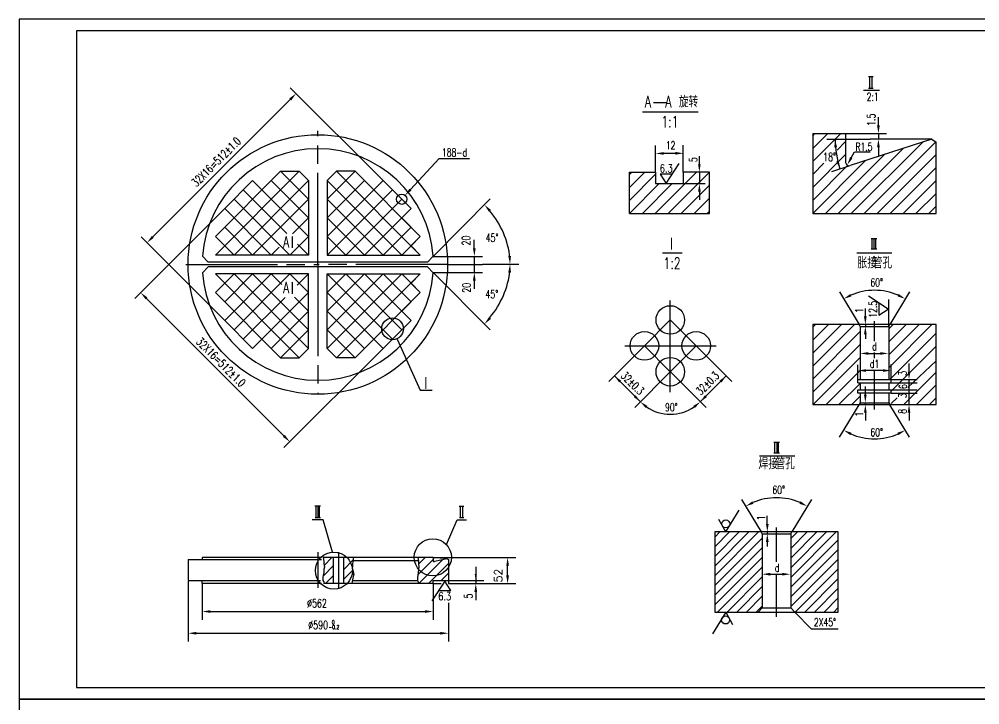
# Model space of a CAD drawing. Extents: x 0 to 840, y 0 to 594.
# Drawn here: x 0 to 420, y 294.5 to 594 of the extents above; entities that cross this region are included whole.
import ezdxf
from ezdxf.enums import TextEntityAlignment as Align

# ---------------------------------------------------------------- set-up
doc = ezdxf.new("R2010")
doc.units = 0
doc.header["$LTSCALE"] = 8
doc.header["$MEASUREMENT"] = 0
doc.linetypes.add('CENTER', pattern=[7, 5, -0.5, 1, -0.5])
doc.linetypes.add('PHANTOM', pattern=[13.5, 7, -1.5, 1, -1.5, 1, -1.5])
doc.layers.get('0').update_dxf_attribs({"linetype": 'CONTINUOUS'})
for name, color, linetype in [('CC', 3, 'CONTINUOUS'), ('CW', 1, 'CONTINUOUS'), ('DD', 3, 'PHANTOM'), ('HZ', 1, 'CONTINUOUS'), ('X', 3, 'CONTINUOUS'), ('YY', 3, 'CONTINUOUS'), ('ZX', 1, 'CENTER')]:
    doc.layers.add(name, color=color, linetype=linetype)
doc.styles.add('HZ', font='txt', dxfattribs={"bigfont": 'hztxt'})

# ---------------------------------------------------------------- blocks, each defined once
blk = doc.blocks.new('*X18')
at = {"color": 0}
for p, q in [((159.87, 66.53), (166.54, 73.2)), ((160.18, 71.08), (163.12, 74.02)), ((160.22, 62.64), (170.58, 73)), ((164.46, 62.64), (173.24, 71.42)), ((170.03, 63.96), (173.24, 67.17))]:
    blk.add_line(p, q, dxfattribs=at)
blk = doc.blocks.new('*X17')
at = {"color": 0}
for p, q in [((128.09, 68.69), (132.23, 72.83)), ((128.09, 64.45), (132.17, 68.53))]:
    blk.add_line(p, q, dxfattribs=at)
blk = doc.blocks.new('*X16')
at = {"color": 0}
for p, q in [((138.69, 53.84), (142.12, 57.27)), ((138.22, 49.12), (142.69, 53.6)), ((139.22, 45.88), (142.69, 49.35))]:
    blk.add_line(p, q, dxfattribs=at)
blk = doc.blocks.new('FFGB311')
at = {"color": 3}
for p, q in [((85.77, 202.07), (114.28, 230.58)), ((85.77, 193.92), (122.43, 230.58)), ((126.5, 218.36), (114.28, 230.58)), ((126.5, 226.5), (122.43, 230.58)), ((134.65, 218.36), (146.87, 230.58)), ((134.65, 226.5), (138.72, 230.58)), ((175.38, 193.92), (138.72, 230.58)), ((175.38, 202.07), (146.87, 230.58)), ((89.85, 214.28), (102.07, 226.5)), ((93.92, 193.92), (126.5, 226.5)), ((126.5, 202.07), (102.07, 226.5)), ((126.5, 210.21), (110.21, 226.5)), ((134.65, 202.07), (159.09, 226.5)), ((134.65, 210.21), (150.94, 226.5)), ((167.23, 193.92), (134.65, 226.5)), ((171.31, 214.28), (159.09, 226.5)), ((117.02, 203.41), (97.99, 222.43)), ((134.65, 193.92), (163.16, 222.43)), ((110.21, 193.92), (89.85, 214.28)), ((118.36, 193.92), (93.92, 218.36)), ((102.07, 193.92), (126.5, 218.36)), ((159.09, 193.92), (134.65, 218.36)), ((142.8, 193.92), (167.23, 218.36)), ((150.94, 193.92), (171.31, 214.28)), ((119.5, 203.21), (126.5, 210.21)), ((150.94, 193.92), (134.65, 210.21)), ((102.07, 193.92), (89.85, 206.14)), ((159.09, 193.92), (171.31, 206.14)), ((93.92, 193.92), (85.77, 202.07)), ((118.36, 193.92), (126.5, 202.07)), ((142.8, 193.92), (134.65, 202.07)), ((167.23, 193.92), (175.38, 202.07)), ((126.5, 193.92), (121.73, 198.69)), ((110.21, 193.92), (113.69, 197.4)), ((93.92, 185.77), (85.77, 177.63)), ((85.77, 185.77), (122.43, 149.12)), ((110.21, 185.77), (89.85, 165.41)), ((102.07, 185.77), (89.85, 173.56)), ((118.36, 185.77), (93.92, 161.34)), ((93.92, 185.77), (126.5, 153.19)), ((102.07, 185.77), (126.5, 161.34)), ((110.21, 185.77), (114.84, 181.15)), ((118.36, 185.77), (126.5, 177.63)), ((126.5, 185.77), (121.51, 180.78)), ((142.8, 185.77), (134.65, 177.63)), ((150.94, 185.77), (134.65, 169.48)), ((159.09, 185.77), (134.65, 161.34)), ((167.23, 185.77), (134.65, 153.19)), ((134.65, 185.77), (163.16, 157.26)), ((175.38, 185.77), (138.72, 149.12)), ((142.8, 185.77), (167.23, 161.34)), ((150.94, 185.77), (171.31, 165.41)), ((159.09, 185.77), (171.31, 173.56)), ((167.23, 185.77), (175.38, 177.63)), ((85.77, 177.63), (114.28, 149.12)), ((126.5, 177.63), (102.07, 153.19)), ((134.65, 177.63), (159.09, 153.19)), ((175.38, 177.63), (146.87, 149.12)), ((116.22, 175.49), (97.99, 157.26)), ((120.41, 175.58), (126.5, 169.48)), ((126.5, 169.48), (110.21, 153.19)), ((134.65, 169.48), (150.94, 153.19)), ((89.85, 165.41), (102.07, 153.19)), ((171.31, 165.41), (159.09, 153.19)), ((126.5, 161.34), (114.28, 149.12)), ((134.65, 161.34), (146.87, 149.12)), ((126.5, 153.19), (122.43, 149.12)), ((134.65, 153.19), (138.72, 149.12))]:
    blk.add_line(p, q, dxfattribs=at)
for p, q in [((119.41, 202.1), (119.41, 197.08)), ((119.41, 182.1), (119.41, 177.07)), ((129.32, 84.36), (131.79, 84.36)), ((129.78, 79.32), (129.78, 84.3)), ((130.57, 84.3), (130.57, 79.32)), ((131.36, 79.32), (131.36, 84.3)), ((192.38, 84.31), (194.38, 84.31)), ((193, 79.34), (193, 84.31)), ((193.8, 84.31), (193.8, 79.34)), ((129.38, 79.25), (131.79, 79.25)), ((192.44, 79.27), (194.38, 79.27)), ((73.87, 60.92), (73.87, 51.75)), ((73.87, 60.92), (132.15, 60.92)), ((80.02, 61.81), (80.02, 60.92)), ((131.94, 61.81), (80.02, 61.81)), ((137.34, 61.81), (132.96, 61.81)), ((137.32, 61.81), (137.32, 50.43)), ((141.78, 61.81), (137.34, 61.81)), ((174.33, 61.81), (141.77, 61.81)), ((141.77, 61.81), (141.77, 50.43)), ((146.05, 60.49), (174.66, 60.49)), ((180.99, 61.81), (174.33, 61.81)), ((187.14, 61.24), (180.99, 61.81)), ((180.99, 61.81), (180.99, 60.49)), ((187.14, 61.24), (181.52, 60.04)), ((187.14, 61.24), (187.69, 60.92)), ((187.69, 60.92), (187.69, 51.75)), ((131.79, 51.69), (73.87, 51.69)), ((80.02, 50.43), (80.02, 51.69)), ((132.2, 50.43), (80.02, 50.43)), ((137.34, 50.43), (133.22, 50.43)), ((141.78, 50.43), (137.34, 50.43)), ((159.74, 50.43), (141.77, 50.43)), ((145.75, 51.75), (174.11, 51.75)), ((174.66, 50.43), (159.74, 50.43)), ((180.99, 50.43), (174.6, 50.43)), ((186.09, 51.57), (180.39, 42.87)), ((180.99, 51.75), (187.69, 51.75)), ((180.99, 50.43), (180.99, 51.75)), ((188.72, 47.4), (186.09, 51.57)), ((183.36, 47.4), (188.72, 47.4))]:
    blk.add_line(p, q)
for points in [[(126.5, 193.92), (85.77, 193.92), (89.85, 197.99), (85.77, 202.07), (93.92, 210.21), (89.85, 214.28), (102.07, 226.5), (106.14, 222.43), (114.28, 230.58), (122.43, 230.58), (126.5, 226.5), (126.5, 193.92)], [(134.65, 193.92), (175.38, 193.92), (171.31, 197.99), (175.38, 202.07), (167.23, 210.21), (171.31, 214.28), (159.09, 226.5), (155.01, 222.43), (146.87, 230.58), (138.72, 230.58), (134.65, 226.5), (134.65, 193.92)], [(181.03, 193.45), (178.51, 190.93), (82.64, 190.93), (80.12, 193.45)], [(181.03, 186.25), (178.51, 188.77), (82.64, 188.77), (80.12, 186.25)], [(126.5, 185.77), (85.77, 185.77), (89.85, 181.7), (85.77, 177.63), (93.92, 169.48), (89.85, 165.41), (102.07, 153.19), (106.14, 157.26), (114.28, 149.12), (122.43, 149.12), (126.5, 153.19), (126.5, 185.77)], [(134.65, 185.77), (175.38, 185.77), (171.31, 181.7), (175.38, 177.63), (167.23, 169.48), (171.31, 165.41), (159.09, 153.19), (155.01, 157.26), (146.87, 149.12), (138.72, 149.12), (134.65, 153.19), (134.65, 185.77)]]:
    blk.add_lwpolyline(points)
at = {"const_width": 0.25}
blk.add_lwpolyline([(198.86, 189.83, 1), (199.11, 189.83, 1)], format="xyb", close=True, dxfattribs=at)
for centre, radius in [((130.58, 189.85), 56.71), ((167.23, 218.36), 2.25)]:
    blk.add_circle(centre, radius)
for centre, radius, start, end in [((130.58, 189.85), 50.58, 4.0814, 175.9186), ((130.58, 189.85), 50.58, 184.0814, 355.9186), ((181.43, 60.47), 0.441, 177.9273, 282.0667)]:
    blk.add_arc(centre, radius, start, end)
at = {"layer": 'CC'}
for p, q in [((159.09, 226.5), (118.51, 267.08)), ((58.44, 201.91), (118.51, 261.99)), ((171.1, 222.59), (183.59, 236.13)), ((183.59, 236.13), (196.88, 236.13)), ((205.89, 218.47), (180.96, 193.38)), ((89.85, 214.28), (50.58, 175.02)), ((89.85, 165.41), (53.35, 201.91)), ((198.99, 196.98), (198.99, 200.58)), ((180.96, 193.38), (202.59, 193.38)), ((198.99, 193.47), (198.99, 186.55)), ((187.39, 189.83), (202.59, 189.83)), ((218.41, 189.83), (202.59, 189.83)), ((205.89, 161.28), (180.96, 186.37)), ((180.96, 186.37), (202.59, 186.37)), ((198.99, 182.77), (198.99, 179.17)), ((55.67, 175.02), (115.75, 114.94)), ((159.09, 153.19), (115.75, 109.85)), ((180.99, 61.81), (203.22, 61.81)), ((203.22, 61.81), (217.14, 61.81)), ((199.62, 57.83), (199.62, 50.48)), ((213.54, 53.99), (213.54, 58.62)), ((73.89, 51.52), (73.89, 25.14)), ((80.02, 50.43), (80.02, 34.64)), ((180.99, 50.43), (184.53, 50.43)), ((180.99, 50.43), (180.99, 34.64)), ((187.69, 51.75), (203.22, 51.75)), ((187.69, 51.75), (187.69, 50.44)), ((187.74, 50.43), (217.14, 50.43)), ((199.62, 46.83), (199.62, 43.23)), ((187.69, 42.07), (187.69, 25.14)), ((83.62, 38.24), (177.39, 38.24)), ((77.49, 28.74), (184.09, 28.74))]:
    blk.add_line(p, q, dxfattribs=at)
for centre, start, end in [((176, 188.38), 6.4252, 39.8669), ((176, 191.58), 320.1331, 353.5748)]:
    blk.add_arc(centre, 38.82, start, end, dxfattribs=at)
for points in [[(118.94, 261.56), (118.09, 262.41), (121.06, 264.53)], [(170.66, 223.01), (171.53, 222.17), (168.6, 220)], [(205.4, 212.86), (206.29, 213.67), (203.41, 215.92)], [(58.86, 201.49), (58.01, 202.34), (55.89, 199.37)], [(199.59, 196.98), (198.39, 196.98), (198.99, 193.38)], [(213.84, 193.58), (215.04, 193.63), (214.6, 190.01)], [(213.84, 186.39), (215.04, 186.33), (214.6, 189.95)], [(199.59, 182.77), (198.39, 182.77), (198.99, 186.37)], [(56.1, 175.44), (55.25, 174.59), (53.13, 177.56)], [(205.4, 166.89), (206.29, 166.08), (203.41, 163.83)], [(116.17, 115.37), (115.32, 114.52), (118.29, 112.4)], [(214.14, 58.2), (212.94, 58.2), (213.54, 61.8)], [(200.11, 54.63), (199.15, 54.63), (199.63, 51.75)], [(200.22, 46.83), (199.02, 46.83), (199.62, 50.43)], [(214.14, 53.99), (212.94, 53.99), (213.54, 50.39)], [(83.62, 37.64), (83.62, 38.84), (80.02, 38.24)], [(177.39, 37.64), (177.39, 38.84), (180.99, 38.24)], [(77.49, 28.14), (77.49, 29.34), (73.89, 28.74)], [(184.09, 28.14), (184.09, 29.34), (187.69, 28.74)]]:
    blk.add_solid(points, dxfattribs=at)
at = {"layer": 'X'}
for p, q in [((165.27, 157.23), (175.36, 134.88)), ((175.36, 134.88), (180.52, 134.88)), ((132.86, 78.31), (128.02, 78.31)), ((137.03, 64.18), (132.86, 78.31)), ((186.76, 67.49), (191.56, 78.31)), ((191.56, 78.31), (195.5, 78.31)), ((132.9, 61.8), (133.22, 60.29)), ((133.22, 60.29), (133.22, 59.16)), ((133.22, 59.16), (133.43, 57.66)), ((145.87, 60.04), (145.75, 58.87)), ((145.75, 58.87), (145.75, 58.09)), ((145.97, 61.21), (145.87, 60.04)), ((146.13, 61.82), (145.97, 61.21)), ((174.27, 61.8), (174.58, 60.29)), ((174.58, 60.29), (174.58, 59.16)), ((174.58, 59.16), (174.8, 57.66)), ((133.12, 55.28), (132.9, 54.03)), ((133.22, 56.79), (133.12, 55.28)), ((133.43, 57.66), (133.22, 56.79)), ((145.75, 58.09), (145.64, 57.04)), ((145.64, 57.04), (145.87, 56.27)), ((145.87, 56.27), (146.08, 55.56)), ((146.08, 55.56), (146.24, 54.58)), ((174.48, 55.28), (174.27, 54.03)), ((174.58, 56.79), (174.48, 55.28)), ((174.8, 57.66), (174.58, 56.79)), ((132.9, 54.03), (132.8, 53.28)), ((132.8, 53.28), (132.8, 51.78)), ((132.8, 51.78), (133.12, 51.14)), ((133.12, 51.14), (133.22, 50.51)), ((145.6, 51.32), (145.42, 50.48)), ((145.7, 52.03), (145.6, 51.32)), ((145.81, 52.82), (145.7, 52.03)), ((145.97, 53.33), (145.81, 52.82)), ((146.14, 54.12), (145.97, 53.33)), ((146.24, 54.58), (146.14, 54.12)), ((174.27, 54.03), (174.17, 53.28)), ((174.17, 53.28), (174.17, 51.78)), ((174.17, 51.78), (174.48, 51.14)), ((174.48, 51.14), (174.58, 50.51))]:
    blk.add_line(p, q, dxfattribs=at)
for centre, radius in [((163.25, 161.76), 4.77), ((180.84, 61.93), 8.13), ((137.59, 56.12), 8.11)]:
    blk.add_circle(centre, radius, dxfattribs=at)
at = {"layer": 'ZX'}
for p, q in [((130.58, 189.85), (130.58, 248.19)), ((72.88, 189.85), (130.58, 189.85)), ((187.18, 189.85), (130.58, 189.85)), ((130.58, 189.85), (130.58, 133.21)), ((130.63, 64.21), (130.63, 48.55)), ((139.55, 64.21), (139.55, 48.55))]:
    blk.add_line(p, q, dxfattribs=at)
at = {"layer": 'YY'}
for name, p in [('*X16', (-5.37, 4.55)), ('*X17', (13.69, -12.21)), ('*X18', (14.45, -12.21))]:
    blk.add_blockref(name, p, dxfattribs=at)
at = {"style": 'HZ', "width": 0.7}
for p in [(115.34, 197.25), (115.34, 177.25)]:
    blk.add_text('A', height=5, dxfattribs=at).set_placement(p)
at = {"style": 'HZ'}
for s, height, width, p in [('I', 5, 0.7, (177.85, 135.58)), ('6.3', 3.5, 0.75, (186.04, 43.18))]:
    blk.add_text(s, height=height, dxfattribs=dict(at, width=width)).set_placement(p, align=Align.CENTER)
at = {"layer": 'CW', "style": 'HZ', "width": 0.7}
for s, rotation, p in [('32X16=512%%P1.0', 45, (77.55, 223.57)), ('20', 90, (197.18, 198.16)), ('20', 90, (197.39, 177.52)), ('32X16=512%%P1.0', 315, (77.08, 155.77)), ('5', 90, (198.18, 43.9))]:
    blk.add_text(s, height=3.6, rotation=rotation, dxfattribs=at).set_placement(p)
for s, height, p in [('188-d', 3.5, (184.82, 237.03)), ('45%%d', 3.6, (203.94, 199.75)), ('45%%d', 3.6, (203.83, 175.09)), ('%%C562', 3.6, (125.88, 40.04)), ('%%C590', 3.6, (126.38, 30.54))]:
    blk.add_text(s, height=height, dxfattribs=at).set_placement(p)
at = {"layer": 'HZ', "style": 'HZ', "width": 0.7}
for s, p in [('0', (137.3, 32.7)), ('-0.2', (137.61, 30.57))]:
    blk.add_text(s, height=1.7, dxfattribs=at).set_placement(p, align=Align.CENTER)
blk = doc.blocks.new('*X23')
at = {"color": 0}
for p, q in [((266.8, 204.58), (273.5, 211.28)), ((266.8, 210.23), (267.85, 211.28)), ((266.8, 198.92), (278.27, 210.38)), ((278.13, 193.28), (296.13, 211.28)), ((283.79, 193.28), (301.79, 211.28)), ((290.34, 211.14), (290.47, 211.28)), ((266.82, 193.28), (279.82, 206.28)), ((272.47, 193.28), (285.47, 206.28)), ((289.45, 193.28), (301.8, 205.63)), ((295.1, 193.28), (301.8, 199.98)), ((300.76, 193.28), (301.8, 194.32))]:
    blk.add_line(p, q, dxfattribs=at)
blk = doc.blocks.new('*X22')
at = {"color": 0}
for p, q in [((423.33, 130.59), (442.54, 149.8)), ((423.33, 134.83), (438.3, 149.8)), ((423.33, 139.07), (434.06, 149.8)), ((423.33, 143.31), (429.81, 149.8)), ((423.33, 147.56), (425.57, 149.8)), ((423.33, 126.34), (444.1, 147.11)), ((456.56, 142.61), (463.76, 149.8)), ((456.56, 146.85), (459.51, 149.8)), ((456.56, 138.36), (468, 149.8)), ((456.56, 134.12), (472.24, 149.8)), ((456.56, 129.88), (476.48, 149.8)), ((423.33, 122.1), (444.1, 142.87)), ((456.56, 125.64), (477.33, 146.4)), ((423.33, 117.86), (444.1, 138.63)), ((456.56, 121.39), (477.33, 142.16)), ((456.56, 117.15), (477.33, 137.92)), ((424.51, 114.8), (444.1, 134.38)), ((458.45, 114.8), (477.33, 133.68)), ((428.76, 114.8), (444.1, 130.14)), ((462.7, 114.8), (477.33, 129.43)), ((433, 114.8), (444.1, 125.9)), ((466.94, 114.8), (477.33, 125.19)), ((437.24, 114.8), (444.1, 121.66)), ((471.18, 114.8), (477.33, 120.95)), ((441.48, 114.8), (444.1, 117.41)), ((475.43, 114.8), (477.33, 116.7))]:
    blk.add_line(p, q, dxfattribs=at)
blk = doc.blocks.new('*X21')
at = {"color": 0}
for p, q in [((384.32, 169.36), (403.23, 188.27)), ((384.32, 175.02), (397.57, 188.27)), ((384.32, 180.67), (391.92, 188.27)), ((384.32, 186.33), (386.26, 188.27)), ((384.81, 164.2), (405.09, 184.47)), ((385.38, 159.11), (405.09, 178.81)), ((390.86, 153.27), (405.09, 167.5)), ((396.51, 153.27), (405.09, 161.84)), ((384.32, 158.05), (384.49, 158.21)), ((402.17, 153.27), (405.09, 156.19))]:
    blk.add_line(p, q, dxfattribs=at)
blk = doc.blocks.new('*X20')
at = {"color": 0}
for p, q in [((351.09, 170.07), (369.29, 188.27)), ((351.09, 175.72), (363.63, 188.27)), ((351.09, 181.38), (357.98, 188.27)), ((351.09, 187.04), (352.32, 188.27)), ((351.09, 164.41), (371.86, 185.18)), ((351.09, 158.75), (371.86, 179.52)), ((351.26, 153.27), (371.86, 173.87)), ((356.92, 153.27), (371.86, 168.21)), ((362.57, 153.27), (371.86, 162.55)), ((368.23, 153.27), (371.86, 156.89))]:
    blk.add_line(p, q, dxfattribs=at)
blk = doc.blocks.new('FFGBF1')
for p, q in [((601.21, 262.15), (608.94, 275.19)), ((371.32, 271.99), (373.31, 271.99)), ((371.93, 267.02), (371.93, 271.99)), ((372.74, 271.99), (372.74, 267.02)), ((371.37, 266.95), (373.31, 266.95)), ((597.53, 268.48), (601.21, 262.15)), ((604.92, 268.48), (597.53, 268.48)), ((277.3, 260.69), (282.91, 260.69)), ((346.95, 247.07), (361.34, 247.07)), ((361.34, 247.07), (361.34, 234.46)), ((399.05, 244.63), (363.3, 233.06)), ((399.05, 244.63), (400.95, 243.24)), ((400.95, 212.07), (400.95, 243.24)), ((484, 242.12), (484, 220.52)), ((484, 242.12), (593.01, 242.12)), ((497.01, 220.52), (497.01, 242.12)), ((521.18, 242.12), (521.18, 220.52)), ((545.32, 220.52), (545.32, 242.12)), ((569.72, 242.12), (569.72, 220.52)), ((593.01, 220.52), (593.01, 242.12)), ((282.85, 225.2), (288.55, 233.9)), ((484, 234.92), (593.01, 234.92)), ((266.8, 230.16), (278.27, 230.16)), ((278.27, 230.16), (278.27, 225.16)), ((280.22, 229.36), (282.85, 225.2)), ((285.59, 229.36), (280.22, 229.36)), ((290.34, 230.16), (290.34, 225.16)), ((301.8, 230.16), (290.34, 230.16)), ((484, 227.72), (593.01, 227.72)), ((278.27, 225.16), (290.34, 225.16)), ((484, 220.52), (593.01, 220.52)), ((372.46, 201.27), (374.93, 201.27)), ((372.92, 196.62), (372.92, 201.21)), ((373.71, 201.21), (373.71, 196.62)), ((374.5, 196.62), (374.5, 201.21)), ((372.46, 196.62), (374.93, 196.62)), ((380, 170.27), (371.3, 175.97)), ((375.83, 173.01), (375.83, 167.64)), ((375.83, 167.64), (380, 170.27)), ((366.88, 163.64), (346.95, 163.64)), ((380.93, 163.64), (366.88, 163.64)), ((367.72, 162.82), (367.23, 163.64)), ((367.72, 162.82), (380.18, 162.82)), ((367.72, 162.82), (367.72, 139.57)), ((380.18, 162.82), (380.68, 163.64)), ((380.18, 162.82), (380.18, 139.57)), ((400.95, 163.64), (380.93, 163.64)), ((366.66, 139.57), (380.25, 139.57)), ((366.66, 138.12), (366.66, 139.57)), ((380.25, 139.57), (381.25, 139.57)), ((381.25, 138.12), (381.25, 139.57)), ((366.66, 138.12), (380.25, 138.12)), ((366.66, 135.04), (380.25, 135.04)), ((366.66, 133.59), (366.66, 135.04)), ((367.72, 138.12), (367.72, 135.04)), ((380.18, 138.12), (380.18, 135.04)), ((380.25, 138.12), (381.25, 138.12)), ((380.25, 135.04), (381.25, 135.04)), ((381.25, 133.59), (381.25, 135.04)), ((380.25, 133.59), (366.66, 133.59)), ((367.72, 133.59), (367.72, 129.47)), ((380.18, 133.59), (380.18, 129.47)), ((381.25, 133.59), (380.25, 133.59)), ((346.95, 128.64), (366.88, 128.64)), ((366.88, 128.64), (381.33, 128.64)), ((366.92, 128.65), (373.46, 128.65)), ((367.72, 129.47), (367.23, 128.64)), ((367.72, 129.47), (380.18, 129.47)), ((380.18, 129.47), (380.68, 128.64)), ((381.33, 128.64), (400.95, 128.64)), ((329.94, 112.24), (332.41, 112.24)), ((330.4, 107.59), (330.4, 112.17)), ((331.19, 112.17), (331.19, 107.59)), ((331.98, 107.59), (331.98, 112.17)), ((329.94, 107.59), (332.41, 107.59)), ((324.03, 73.03), (304.1, 73.03)), ((338.08, 73.03), (324.03, 73.03)), ((324.86, 72.21), (324.37, 73.03)), ((324.86, 72.21), (324.86, 39.79)), ((324.86, 72.21), (337.33, 72.21)), ((337.33, 72.21), (337.82, 73.03)), ((337.33, 72.21), (337.33, 39.79)), ((358.1, 73.03), (338.08, 73.03)), ((304.1, 38.03), (324.03, 38.03)), ((324.86, 39.79), (323.12, 38.03)), ((324.03, 38.03), (338.48, 38.03)), ((324.07, 38.03), (330.6, 38.03)), ((324.86, 39.79), (337.33, 39.79)), ((337.33, 39.79), (339.07, 38.03)), ((338.48, 38.03), (358.1, 38.03))]:
    blk.add_line(p, q)
at = {"const_width": 0.25}
for points in [[(388.93, 138.12, 1), (389.18, 138.12, 1)], [(388.93, 135.04, 1), (389.18, 135.04, 1)], [(388.93, 133.59, 1), (389.18, 133.59, 1)]]:
    blk.add_lwpolyline(points, format="xyb", close=True, dxfattribs=at)
for centre in [(284.69, 165.61), (273.38, 154.3), (296.01, 154.3), (284.69, 142.98)]:
    blk.add_circle(centre, 6.25)
blk.add_arc((362.84, 234.48), 1.5, 180, 287.9352)
at = {"layer": 'CC'}
for p, q in [((375.68, 250.67), (375.68, 254.27)), ((353.1, 244.63), (372.08, 244.63)), ((361.34, 247.07), (379.28, 247.07)), ((399.05, 244.63), (372.08, 244.63)), ((375.68, 247.07), (375.68, 244.69)), ((278.27, 230.16), (278.27, 241.86)), ((290.34, 230.22), (290.34, 241.92)), ((375.68, 241.03), (375.68, 237.43)), ((281.34, 238.42), (287.68, 238.42)), ((297.39, 233.66), (297.39, 237.16)), ((363.82, 236.5), (365.25, 239.04)), ((365.32, 239.09), (372.07, 239.09)), ((355.34, 230.48), (363.3, 233.06)), ((297.39, 230.16), (297.39, 225.16)), ((290.34, 225.16), (299.95, 225.16)), ((297.39, 221.66), (297.39, 218.16)), ((358.7, 177.85), (367.19, 163.7)), ((389.2, 177.85), (380.71, 163.7)), ((380.18, 162.82), (380.18, 174.57)), ((369.96, 167.14), (369.96, 170.64)), ((369.96, 163.64), (369.96, 162.82)), ((369.96, 159.3), (369.96, 157.33)), ((273.33, 154.25), (257.79, 138.71)), ((296.05, 154.25), (311.59, 138.71)), ((371.2, 150.99), (376.87, 150.99)), ((269.1, 127.39), (284.65, 142.94)), ((300.29, 127.39), (284.74, 142.94)), ((366.66, 139.63), (366.66, 146.05)), ((377.71, 143.51), (370.19, 143.51)), ((381.25, 139.63), (381.25, 146.15)), ((389.06, 143.07), (389.06, 146.57)), ((260.27, 141.19), (271.58, 129.87)), ((309.12, 141.19), (297.8, 129.87)), ((381.31, 139.57), (392.56, 139.57)), ((389.06, 128.65), (389.06, 139.57)), ((369.96, 132.99), (369.96, 136.49)), ((381.25, 138.12), (392.69, 138.12)), ((381.25, 135.04), (392.6, 135.04)), ((381.25, 133.59), (392.6, 133.59)), ((358.7, 114.44), (367.19, 128.59)), ((369.96, 128.65), (369.96, 129.47)), ((389.2, 114.44), (380.71, 128.59)), ((369.96, 125.15), (369.96, 121.65)), ((389.06, 125.15), (389.06, 121.65)), ((315.85, 87.23), (324.34, 73.08)), ((346.35, 87.23), (337.85, 73.08)), ((327.1, 76.53), (327.1, 80.03)), ((327.1, 73.03), (327.1, 72.21)), ((327.1, 68.68), (327.1, 66.71)), ((328.35, 54.54), (334.02, 54.54))]:
    blk.add_line(p, q, dxfattribs=at)
for centre, radius, start, end in [((413.55, 246.92), 56.89, 182.3052, 195.63), ((373.95, 152.43), 26.14, 66.7153, 113.2847), ((284.69, 142.98), 18.56, 235.8232, 304.1768), ((373.95, 139.85), 26.14, 246.7153, 293.2847), ((331.1, 61.82), 26.14, 66.7153, 113.2847)]:
    blk.add_arc(centre, radius, start, end, dxfattribs=at)
for points in [[(376.28, 250.67), (375.08, 250.67), (375.68, 247.07)], [(357.57, 241.08), (356.37, 241), (356.73, 244.64)], [(376.28, 241.03), (375.08, 241.03), (375.68, 244.63)], [(281.79, 237.77), (281.79, 238.94), (278.29, 238.36)], [(286.95, 237.84), (286.95, 239), (290.45, 238.42)], [(358.41, 235.25), (357.25, 234.93), (358.78, 231.62)], [(364.34, 236.2), (363.3, 236.79), (362.05, 233.36)], [(297.97, 233.66), (296.81, 233.66), (297.39, 230.16)], [(297.97, 221.66), (296.81, 221.66), (297.39, 225.16)], [(363.88, 175.93), (363.35, 176.96), (360.5, 174.85)], [(384.02, 175.93), (384.55, 176.96), (387.4, 174.85)], [(370.54, 167.14), (369.37, 167.14), (369.96, 163.64)], [(370.54, 159.3), (369.37, 159.3), (369.96, 162.8)], [(371.2, 150.41), (371.2, 151.57), (367.7, 150.99)], [(376.53, 150.41), (376.53, 151.57), (380.03, 150.99)], [(370.27, 142.93), (370.27, 144.09), (366.77, 143.51)], [(377.71, 142.93), (377.71, 144.09), (381.21, 143.51)], [(389.64, 143.07), (388.47, 143.07), (389.06, 139.57)], [(262.33, 138.3), (263.16, 139.12), (260.27, 141.19)], [(307.05, 138.3), (306.23, 139.12), (309.12, 141.19)], [(268.69, 131.93), (269.52, 132.76), (271.58, 129.87)], [(300.69, 131.93), (299.86, 132.76), (297.8, 129.87)], [(370.54, 132.99), (369.37, 132.99), (369.96, 129.49)], [(274.64, 128.08), (273.9, 127.18), (271.57, 129.86)], [(294.74, 128.08), (295.49, 127.18), (297.81, 129.86)], [(370.54, 125.15), (369.37, 125.15), (369.96, 128.65)], [(389.64, 125.15), (388.47, 125.15), (389.06, 128.65)], [(363.88, 116.36), (363.35, 115.32), (360.5, 117.44)], [(384.02, 116.36), (384.55, 115.32), (387.4, 117.44)], [(321.03, 85.31), (320.5, 86.35), (317.65, 84.23)], [(341.16, 85.31), (341.7, 86.35), (344.54, 84.23)], [(327.69, 76.53), (326.52, 76.53), (327.1, 73.03)], [(327.69, 68.68), (326.52, 68.68), (327.1, 72.18)], [(328.35, 53.95), (328.35, 55.12), (324.85, 54.54)], [(333.67, 53.95), (333.67, 55.12), (337.17, 54.54)]]:
    blk.add_solid(points, dxfattribs=at)
at = {"layer": 'CW'}
for p, q in [((532.58, 240.11), (534.55, 240.11)), ((533.09, 240.04), (533.09, 236.86)), ((533.94, 240.04), (533.94, 236.86)), ((580.08, 239.88), (582.05, 239.88)), ((580.59, 239.81), (580.59, 236.62)), ((581.44, 239.81), (581.44, 236.62)), ((534.45, 236.86), (532.58, 236.86)), ((581.95, 236.62), (580.08, 236.62)), ((555.69, 224.2), (560, 224.2)), ((579.45, 224.2), (583.76, 224.2)), ((323.68, 106.26), (339.08, 106.26))]:
    blk.add_line(p, q, dxfattribs=at)
at = {"layer": 'DD'}
for p, q in [((346.95, 247.07), (346.95, 212.07)), ((266.8, 212.16), (266.8, 230.16)), ((301.8, 212.16), (301.8, 230.16)), ((266.8, 212.16), (301.8, 212.16)), ((346.95, 212.07), (400.95, 212.07)), ((346.95, 163.64), (346.95, 128.64)), ((400.95, 128.64), (400.95, 163.64)), ((304.1, 73.03), (304.1, 38.03)), ((358.1, 38.03), (358.1, 73.03))]:
    blk.add_line(p, q, dxfattribs=at)
at = {"layer": 'X'}
for p, q in [((369.14, 265.99), (376.22, 265.99)), ((272.52, 256.51), (296.8, 256.51)), ((281.31, 194.94), (289.89, 194.94)), ((366.2, 194.97), (381.6, 194.97))]:
    blk.add_line(p, q, dxfattribs=at)
at = {"layer": 'YY', "color": 3}
for p, q in [((346.95, 246.13), (347.89, 247.07)), ((346.95, 240.47), (353.55, 247.07)), ((346.95, 234.82), (359.21, 247.07)), ((357.61, 239.82), (361.34, 243.55)), ((358.15, 212.07), (386.71, 240.63)), ((363.81, 212.07), (395.07, 243.34)), ((369.46, 212.07), (400.77, 243.38)), ((346.95, 223.5), (361.34, 237.89)), ((346.95, 212.19), (369.98, 235.22)), ((352.49, 212.07), (378.35, 237.93)), ((375.12, 212.07), (400.95, 237.91)), ((346.95, 229.16), (351.88, 234.09)), ((346.95, 217.85), (362.22, 233.12)), ((380.78, 212.07), (400.95, 232.25)), ((386.43, 212.07), (400.95, 226.59)), ((392.09, 212.07), (400.95, 220.93)), ((397.75, 212.07), (400.95, 215.28))]:
    blk.add_line(p, q, dxfattribs=at)
at = {"layer": 'YY'}
for p, q in [((400.86, 147.74), (388.52, 136.04)), ((383.87, 131.63), (381.2, 129.11)), ((339.07, 38.03), (346.28, 30.72)), ((346.28, 30.72), (358.15, 30.72))]:
    blk.add_line(p, q, dxfattribs=at)
at = {"layer": 'ZX'}
for p, q in [((284.69, 134.1), (284.69, 174.68)), ((273.38, 154.3), (284.69, 165.61)), ((284.69, 165.61), (296.01, 154.3)), ((373.95, 156.31), (373.95, 165.08)), ((264.73, 154.3), (305.48, 154.3)), ((284.69, 142.98), (273.38, 154.3)), ((296.01, 154.3), (284.69, 142.98)), ((373.95, 148.99), (373.95, 151.37)), ((373.95, 126.52), (373.95, 143.48)), ((331.1, 60.01), (331.1, 74.96)), ((331.1, 35.91), (331.1, 54.18))]:
    blk.add_line(p, q, dxfattribs=at)
at = {"layer": 'YY'}
for name, p in [('*X23', (0, 18.88)), ('*X20', (-4.14, -24.63)), ('*X21', (-4.14, -24.63)), ('*X22', (-119.23, -76.77))]:
    blk.add_blockref(name, p, dxfattribs=at)
at = {"style": 'HZ'}
for s, height, width, p in [('25', 5, 0.7, (601.38, 269.75)), ('1:1', 5, 0.7, (284.53, 249.71)), ('6.3', 3.5, 0.75, (282.92, 230.09)), ('I', 5, 0.7, (285.23, 196.46)), ('1:2', 5, 0.7, (285.46, 187.89))]:
    blk.add_text(s, height=height, dxfattribs=dict(at, width=width)).set_placement(p, align=Align.CENTER)
at = {"style": 'HZ', "width": 0.7}
for s, height, p in [('2:1', 3.5, (370.55, 261.37)), ('A  A', 5, (273.55, 258.46))]:
    blk.add_text(s, height=height, dxfattribs=at).set_placement(p)
blk.add_text('12.5', height=3.5, rotation=90, dxfattribs=at).set_placement((375.01, 170.27), align=Align.CENTER)
at = {"layer": 'CW', "style": 'HZ'}
for s, height, width, p in [('其', 7, 0.75, (586.96, 262.04)), ('余', 7, 0.75, (592.11, 262.04)), ('d(I级)', 3.5, 0.7, (508.19, 236.78)), ('%%c25.25', 3.5, 0.7, (506.71, 229.11)), ('%%c25.4', 3.5, 0.7, (530.86, 229.37)), ('%%c26.25%%p0.15', 3.5, 0.7, (557.48, 229.52)), ('%%c26.40%%p0.20', 3.5, 0.7, (581.44, 229.26)), ('焊接', 3.5, 0.7, (489.7, 222.4)), ('%%c25.25', 3.5, 0.7, (506.71, 222.2)), ('%%c25.4', 3.5, 0.7, (530.86, 222.27)), ('管孔', 5, 0.7, (377.44, 188.13)), ('d', 3.5, 0.7, (373.98, 152.29)), ('d1', 3.5, 0.7, (373.98, 144.7)), ('焊接', 4.94, 0.7, (327.52, 100.38)), ('管孔', 5, 0.7, (334.92, 100.38)), ('d', 3.5, 0.7, (331.36, 55.58))]:
    blk.add_text(s, height=height, dxfattribs=dict(at, width=width)).set_placement(p, align=Align.CENTER)
at = {"layer": 'CW', "style": 'HZ', "width": 0.7}
for s, height, p in [('旋转', 5, (288.48, 258.47)), ('12', 3.5, (282.71, 240.17)), ('R1.5', 3.5, (365.63, 239.52)), ('d(', 3.5, (528.48, 236.78)), ('级)', 3.5, (535.39, 236.78)), ('d1(I级)', 3.5, (552.66, 236.78)), ('d1(', 3.5, (574.25, 236.62)), ('级)', 3.5, (582.89, 236.55)), ('18%%D', 3.6, (351.5, 235.06)), ('胀接', 3.5, (487.33, 229.1)), ('+0.15', 1.8, (513.37, 231.37)), ('+0.20', 1.8, (535.93, 231.37)), ('0', 1.8, (514.61, 229.12)), ('0', 1.8, (537.2, 229.12)), ('+0.15', 1.8, (513.37, 224.46)), ('0', 1.8, (514.61, 222.21)), ('+0.20', 1.8, (535.93, 224.46)), ('0', 1.8, (537.2, 222.21)), ('胀接', 4.918, (366.51, 188.17)), ('60%%D', 3.5, (372.18, 180.24)), ('90%%D', 3.5, (282.38, 125.73)), ('60%%D', 3.5, (372.18, 114.76)), ('60%%D', 3.5, (329.33, 89.62)), ('2X45%%D', 3.5, (347.46, 31.79))]:
    blk.add_text(s, height=height, dxfattribs=at).set_placement(p)
for s, height, rotation, p in [('1.5', 3.6, 90, (374.34, 250.37)), ('5', 3.5, 90, (296.38, 234.58)), ('1', 3.5, 90, (369.01, 168.72)), ('32%%P0.3', 3.5, 315, (262.78, 140.92)), ('32%%P0.3', 3.5, 45, (298.05, 132.54)), ('3', 3.5, 90, (387.99, 141.27)), ('3', 3.5, 90, (387.99, 131.5)), ('1', 3.5, 90, (369.01, 123.44)), ('1', 3.5, 90, (326.15, 78.1))]:
    blk.add_text(s, height=height, rotation=rotation, dxfattribs=at).set_placement(p)
for s, p in [('6', (388.17, 136.5)), ('8', (387.91, 125.69))]:
    blk.add_text(s, height=3.5, rotation=90, dxfattribs=at).set_placement(p, align=Align.CENTER)
blk = doc.blocks.new('GFGBKK')
for p, q in [((308.91, 73.03), (314.74, 82.54)), ((308.91, 73.03), (305.96, 78.48)), ((308.91, 38.03), (303.07, 28.51)), ((308.91, 38.03), (311.86, 32.57))]:
    blk.add_line(p, q)
for centre in [(308.95, 76.51), (308.87, 34.54)]:
    blk.add_circle(centre, 1.75)

msp = doc.modelspace()

# ---------------------------------------------------------------- linework, layer by layer
for p, q in [((25, 589), (25, 302)), ((625, 589), (25, 589)), ((25, 302), (625, 302))]:
    msp.add_line(p, q)
at = {"layer": 'X'}
for p, q in [((0, 594), (0, 297)), ((630, 594), (0, 594)), ((0, 297), (630, 297)), ((0, 297), (0, 0)), ((630, 297), (0, 297))]:
    msp.add_line(p, q, dxfattribs=at)

# ---------------------------------------------------------------- block references
for name in ['FFGBF1', 'FFGB311', 'GFGBKK']:
    msp.add_blockref(name, (0, 297))

# ---------------------------------------------------------------- texts
at = {"layer": 'CC', "style": 'HZ'}
msp.add_text('52 ', height=3.5, rotation=90, dxfattribs=at).set_placement((211.2, 352.5), align=Align.CENTER)

doc.saveas('drawing.dxf')
